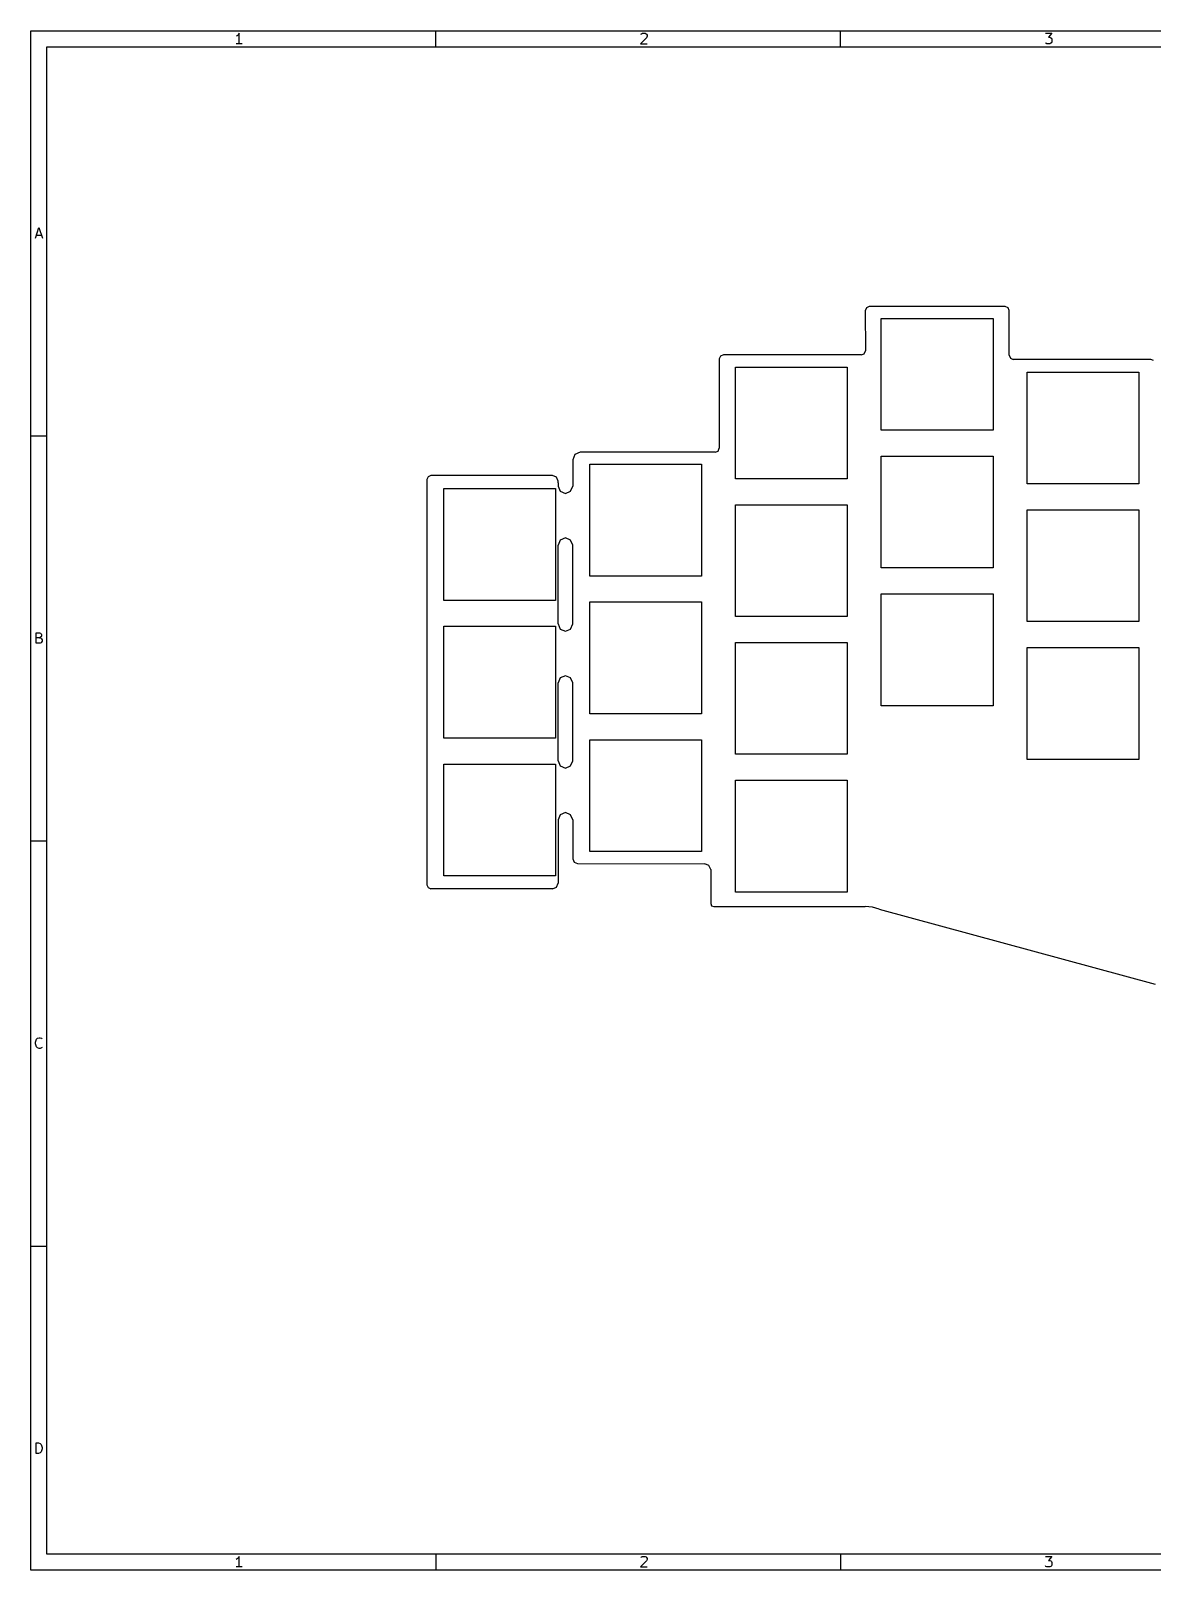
# Model space of a CAD drawing. Extents: x 10 to 287, y 10 to 200.
# Drawn here: x 10 to 148.5, y 10 to 200 of the extents above; entities that cross this region are included whole.
import ezdxf

# ---------------------------------------------------------------- set-up
doc = ezdxf.new("R2010")
doc.units = 0

msp = doc.modelspace()

# ---------------------------------------------------------------- linework, layer by layer
at = {"layer": 'Layer 1'}
for p, q in [((10, 200.007), (287.002, 200.007)), ((10, 9.9998), (10, 200.007)), ((35.5939, 199.528), (35.4701, 199.404)), ((35.7177, 199.713), (35.5939, 199.528)), ((35.7177, 198.413), (35.7177, 199.713)), ((60, 198.007), (60, 200.007)), ((85.3463, 199.59), (85.4082, 199.651)), ((85.4082, 199.651), (85.532, 199.713)), ((85.532, 199.713), (85.8415, 199.713)), ((85.8415, 199.713), (85.9654, 199.651)), ((85.9654, 199.651), (86.0273, 199.59)), ((86.0273, 199.59), (86.0892, 199.466)), ((110, 198.007), (110, 200.007)), ((135.284, 199.713), (136.089, 199.713)), ((136.089, 199.713), (135.656, 199.218)), ((12, 198.007), (285.002, 198.007)), ((12, 11.9998), (12, 198.007)), ((35.4701, 199.404), (35.3463, 199.342)), ((36.0892, 198.413), (35.3463, 198.413)), ((86.0273, 199.156), (85.2844, 198.413)), ((85.2844, 198.413), (86.0892, 198.413)), ((86.0892, 199.342), (86.0273, 199.156)), ((86.0892, 199.466), (86.0892, 199.342)), ((135.346, 198.475), (135.284, 198.537)), ((135.47, 198.413), (135.346, 198.475)), ((135.841, 198.413), (135.47, 198.413)), ((135.656, 199.218), (135.841, 199.218)), ((135.841, 199.218), (135.965, 199.156)), ((135.965, 198.475), (135.841, 198.413)), ((135.965, 199.156), (136.027, 199.094)), ((136.027, 198.537), (135.965, 198.475)), ((136.027, 199.094), (136.089, 198.971)), ((136.089, 198.661), (136.027, 198.537)), ((136.089, 198.971), (136.089, 198.661)), ((10.5667, 174.413), (11, 175.713)), ((11, 175.713), (11.4333, 174.413)), ((10.6905, 174.785), (11.3095, 174.785)), ((113.176447, 165.810553), (113.03, 165.457)), ((113.176447, 165.810553), (113.03, 165.457)), ((113.03, 165.457), (113.047, 160.5)), ((113.03, 165.457), (113.047, 160.5)), ((113.53, 165.957), (113.176447, 165.810553)), ((113.53, 165.957), (113.176447, 165.810553)), ((130.31, 165.971), (113.53, 165.957)), ((130.31, 165.971), (113.53, 165.957)), ((130.663553, 165.824553), (130.31, 165.971)), ((130.663553, 165.824553), (130.31, 165.971)), ((130.81, 165.471), (130.663553, 165.824553)), ((130.81, 165.471), (130.663553, 165.824553)), ((130.81, 159.954), (130.81, 165.471)), ((130.81, 159.954), (130.81, 165.471)), ((115.01, 164.507), (128.81, 164.507)), ((115.01, 150.707), (115.01, 164.507)), ((115.01, 164.507), (128.81, 164.507)), ((115.01, 150.707), (115.01, 164.507)), ((128.81, 164.507), (128.81, 150.707)), ((128.81, 164.507), (128.81, 150.707)), ((95.163547, 159.853553), (95.0171, 159.5)), ((95.163547, 159.853553), (95.0171, 159.5)), ((95.5171, 160), (95.163547, 159.853553)), ((95.5171, 160), (95.163547, 159.853553)), ((112.547, 160), (95.5171, 160)), ((112.547, 160), (95.5171, 160)), ((112.547, 160), (112.900553, 160.146447)), ((112.547, 160), (112.900553, 160.146447)), ((112.900553, 160.146447), (113.047, 160.5)), ((112.900553, 160.146447), (113.047, 160.5)), ((130.81, 159.954), (130.956447, 159.600447)), ((130.81, 159.954), (130.956447, 159.600447)), ((95.0171, 159.5), (95.0154, 148.486)), ((95.0171, 159.5), (95.0154, 148.486)), ((97.01, 158.507), (110.81, 158.507)), ((97.01, 144.707), (97.01, 158.507)), ((97.01, 158.507), (110.81, 158.507)), ((97.01, 144.707), (97.01, 158.507)), ((110.81, 158.507), (110.81, 144.707)), ((110.81, 158.507), (110.81, 144.707)), ((130.956447, 159.600447), (131.31, 159.454)), ((130.956447, 159.600447), (131.31, 159.454)), ((148.293, 159.438), (131.31, 159.454)), ((148.293, 159.438), (131.31, 159.454)), ((133.01, 157.887), (146.81, 157.887)), ((133.01, 144.087), (133.01, 157.887)), ((133.01, 157.887), (146.81, 157.887)), ((133.01, 144.087), (133.01, 157.887)), ((146.81, 157.887), (146.81, 144.087)), ((146.81, 157.887), (146.81, 144.087)), ((148.646553, 159.291553), (148.293, 159.438)), ((148.646553, 159.291553), (148.293, 159.438)), ((128.81, 150.707), (115.01, 150.707)), ((128.81, 150.707), (115.01, 150.707)), ((10, 150.007), (12, 150.007)), ((94.868953, 148.132447), (95.0154, 148.486)), ((94.868953, 148.132447), (95.0154, 148.486)), ((77.184377, 147.706906), (76.91, 147.045)), ((77.184377, 147.706906), (76.91, 147.045)), ((76.91, 147.045), (76.91, 143.807)), ((76.91, 147.045), (76.91, 143.807)), ((77.8464, 147.981), (77.184377, 147.706906)), ((77.8464, 147.981), (77.184377, 147.706906)), ((94.5154, 147.986), (77.8464, 147.981)), ((94.5154, 147.986), (77.8464, 147.981)), ((79.01, 146.507), (92.81, 146.507)), ((79.01, 132.707), (79.01, 146.507)), ((79.01, 146.507), (92.81, 146.507)), ((79.01, 132.707), (79.01, 146.507)), ((92.81, 146.507), (92.81, 132.707)), ((92.81, 146.507), (92.81, 132.707)), ((94.5154, 147.986), (94.868953, 148.132447)), ((94.5154, 147.986), (94.868953, 148.132447)), ((115.01, 147.507), (128.81, 147.507)), ((115.01, 133.707), (115.01, 147.507)), ((115.01, 147.507), (128.81, 147.507)), ((115.01, 133.707), (115.01, 147.507)), ((128.81, 147.507), (128.81, 133.707)), ((128.81, 147.507), (128.81, 133.707)), ((59.056447, 144.960553), (58.91, 144.607)), ((59.056447, 144.960553), (58.91, 144.607)), ((58.91, 144.607), (58.91, 94.607)), ((58.91, 144.607), (58.91, 94.607)), ((59.41, 145.107), (59.056447, 144.960553)), ((59.41, 145.107), (59.056447, 144.960553)), ((74.41, 145.107), (59.41, 145.107)), ((74.41, 145.107), (59.41, 145.107)), ((74.904975, 144.901975), (74.41, 145.107)), ((74.904975, 144.901975), (74.41, 145.107)), ((75.11, 144.407), (74.904975, 144.901975)), ((75.11, 144.407), (74.904975, 144.901975)), ((75.11, 144.207), (75.11, 144.407)), ((75.11, 144.207), (75.11, 144.407)), ((110.81, 144.707), (97.01, 144.707)), ((110.81, 144.707), (97.01, 144.707)), ((61.01, 129.707), (61.01, 143.507)), ((61.01, 143.507), (74.81, 143.507)), ((61.01, 129.707), (61.01, 143.507)), ((61.01, 143.507), (74.81, 143.507)), ((74.81, 143.507), (74.81, 129.707)), ((74.81, 143.507), (74.81, 129.707)), ((75.11, 144.207), (75.11, 143.807)), ((75.11, 144.207), (75.11, 143.807)), ((75.11, 143.807), (75.373604, 143.170604)), ((75.11, 143.807), (75.373604, 143.170604)), ((75.373604, 143.170604), (76.01, 142.907)), ((75.373604, 143.170604), (76.01, 142.907)), ((76.01, 142.907), (76.646396, 143.170604)), ((76.01, 142.907), (76.646396, 143.170604)), ((76.646396, 143.170604), (76.91, 143.807)), ((76.646396, 143.170604), (76.91, 143.807)), ((146.81, 144.087), (133.01, 144.087)), ((146.81, 144.087), (133.01, 144.087)), ((97.01, 141.507), (110.81, 141.507)), ((97.01, 127.707), (97.01, 141.507)), ((97.01, 141.507), (110.81, 141.507)), ((97.01, 127.707), (97.01, 141.507)), ((110.81, 141.507), (110.81, 127.707)), ((110.81, 141.507), (110.81, 127.707)), ((133.01, 140.887), (146.81, 140.887)), ((133.01, 127.087), (133.01, 140.887)), ((133.01, 140.887), (146.81, 140.887)), ((133.01, 127.087), (133.01, 140.887)), ((146.81, 140.887), (146.81, 127.087)), ((146.81, 140.887), (146.81, 127.087)), ((75.373604, 137.143396), (75.11, 136.507)), ((75.373604, 137.143396), (75.11, 136.507)), ((76.01, 137.407), (75.373604, 137.143396)), ((76.01, 137.407), (75.373604, 137.143396)), ((76.646396, 137.143396), (76.01, 137.407)), ((76.646396, 137.143396), (76.01, 137.407)), ((76.91, 136.507), (76.646396, 137.143396)), ((76.91, 136.507), (76.646396, 137.143396)), ((75.11, 126.807), (75.11, 136.507)), ((75.11, 126.807), (75.11, 136.507)), ((76.91, 126.807), (76.91, 136.507)), ((76.91, 126.807), (76.91, 136.507)), ((128.81, 133.707), (115.01, 133.707)), ((128.81, 133.707), (115.01, 133.707)), ((92.81, 132.707), (79.01, 132.707)), ((92.81, 132.707), (79.01, 132.707)), ((74.81, 129.707), (61.01, 129.707)), ((74.81, 129.707), (61.01, 129.707)), ((79.01, 129.507), (92.81, 129.507)), ((79.01, 115.707), (79.01, 129.507)), ((79.01, 129.507), (92.81, 129.507)), ((79.01, 115.707), (79.01, 129.507)), ((92.81, 129.507), (92.81, 115.707)), ((92.81, 129.507), (92.81, 115.707)), ((115.01, 130.507), (128.81, 130.507)), ((115.01, 116.707), (115.01, 130.507)), ((115.01, 130.507), (128.81, 130.507)), ((115.01, 116.707), (115.01, 130.507)), ((128.81, 130.507), (128.81, 116.707)), ((128.81, 130.507), (128.81, 116.707)), ((110.81, 127.707), (97.01, 127.707)), ((110.81, 127.707), (97.01, 127.707)), ((10.6595, 124.413), (10.6595, 125.713)), ((10.6595, 125.713), (11.0929, 125.713)), ((11.0929, 125.713), (11.2167, 125.651)), ((11.2167, 125.651), (11.2786, 125.59)), ((11.2786, 125.59), (11.3405, 125.466)), ((11.3405, 125.466), (11.3405, 125.342)), ((61.01, 112.707), (61.01, 126.507)), ((61.01, 126.507), (74.81, 126.507)), ((61.01, 112.707), (61.01, 126.507)), ((61.01, 126.507), (74.81, 126.507)), ((74.81, 126.507), (74.81, 112.707)), ((74.81, 126.507), (74.81, 112.707)), ((75.11, 126.807), (75.373604, 126.170604)), ((75.11, 126.807), (75.373604, 126.170604)), ((75.373604, 126.170604), (76.01, 125.907)), ((75.373604, 126.170604), (76.01, 125.907)), ((76.01, 125.907), (76.646396, 126.170604)), ((76.01, 125.907), (76.646396, 126.170604)), ((76.646396, 126.170604), (76.91, 126.807)), ((76.646396, 126.170604), (76.91, 126.807)), ((146.81, 127.087), (133.01, 127.087)), ((146.81, 127.087), (133.01, 127.087)), ((11.0929, 125.094), (10.6595, 125.094)), ((11.1548, 124.413), (10.6595, 124.413)), ((11.2167, 125.156), (11.0929, 125.094)), ((11.0929, 125.094), (11.2786, 125.032)), ((11.2786, 124.475), (11.1548, 124.413)), ((11.2786, 125.218), (11.2167, 125.156)), ((11.3405, 125.342), (11.2786, 125.218)), ((11.2786, 125.032), (11.3405, 124.971)), ((11.3405, 124.537), (11.2786, 124.475)), ((11.3405, 124.971), (11.4024, 124.847)), ((11.4024, 124.661), (11.3405, 124.537)), ((11.4024, 124.847), (11.4024, 124.661)), ((97.01, 124.507), (110.81, 124.507)), ((97.01, 110.707), (97.01, 124.507)), ((97.01, 124.507), (110.81, 124.507)), ((97.01, 110.707), (97.01, 124.507)), ((110.81, 124.507), (110.81, 110.707)), ((110.81, 124.507), (110.81, 110.707)), ((133.01, 123.882), (146.81, 123.882)), ((133.01, 110.082), (133.01, 123.882)), ((133.01, 123.882), (146.81, 123.882)), ((133.01, 110.082), (133.01, 123.882)), ((146.81, 123.882), (146.81, 110.082)), ((146.81, 123.882), (146.81, 110.082)), ((75.373604, 120.143396), (75.11, 119.507)), ((75.373604, 120.143396), (75.11, 119.507)), ((76.01, 120.407), (75.373604, 120.143396)), ((76.01, 120.407), (75.373604, 120.143396)), ((76.646396, 120.143396), (76.01, 120.407)), ((76.646396, 120.143396), (76.01, 120.407)), ((76.91, 119.507), (76.646396, 120.143396)), ((76.91, 119.507), (76.646396, 120.143396)), ((75.11, 109.907), (75.11, 119.507)), ((75.11, 109.907), (75.11, 119.507)), ((76.91, 109.907), (76.91, 119.507)), ((76.91, 109.907), (76.91, 119.507)), ((128.81, 116.707), (115.01, 116.707)), ((128.81, 116.707), (115.01, 116.707)), ((92.81, 115.707), (79.01, 115.707)), ((92.81, 115.707), (79.01, 115.707)), ((74.81, 112.707), (61.01, 112.707)), ((74.81, 112.707), (61.01, 112.707)), ((79.01, 112.507), (92.81, 112.507)), ((79.01, 98.707), (79.01, 112.507)), ((79.01, 112.507), (92.81, 112.507)), ((79.01, 98.707), (79.01, 112.507)), ((92.81, 112.507), (92.81, 98.707)), ((92.81, 112.507), (92.81, 98.707)), ((110.81, 110.707), (97.01, 110.707)), ((110.81, 110.707), (97.01, 110.707)), ((61.01, 95.707), (61.01, 109.507)), ((61.01, 109.507), (74.81, 109.507)), ((61.01, 95.707), (61.01, 109.507)), ((61.01, 109.507), (74.81, 109.507)), ((74.81, 109.507), (74.81, 95.707)), ((74.81, 109.507), (74.81, 95.707)), ((75.11, 109.907), (75.373604, 109.270604)), ((75.11, 109.907), (75.373604, 109.270604)), ((75.373604, 109.270604), (76.01, 109.007)), ((75.373604, 109.270604), (76.01, 109.007)), ((76.01, 109.007), (76.646396, 109.270604)), ((76.01, 109.007), (76.646396, 109.270604)), ((76.646396, 109.270604), (76.91, 109.907)), ((76.646396, 109.270604), (76.91, 109.907)), ((146.81, 110.082), (133.01, 110.082)), ((146.81, 110.082), (133.01, 110.082)), ((97.01, 107.507), (110.81, 107.507)), ((97.01, 93.707), (97.01, 107.507)), ((97.01, 107.507), (110.81, 107.507)), ((97.01, 93.707), (97.01, 107.507)), ((110.81, 107.507), (110.81, 93.707)), ((110.81, 107.507), (110.81, 93.707)), ((75.373604, 103.243396), (75.11, 102.607)), ((75.373604, 103.243396), (75.11, 102.607)), ((75.11, 102.607), (75.11, 94.807)), ((75.11, 102.607), (75.11, 94.807)), ((76.01, 103.507), (75.373604, 103.243396)), ((76.01, 103.507), (75.373604, 103.243396)), ((76.646396, 103.243396), (76.01, 103.507)), ((76.646396, 103.243396), (76.01, 103.507)), ((76.91, 102.607), (76.646396, 103.243396)), ((76.91, 102.607), (76.646396, 103.243396)), ((76.91, 102.607), (76.9166, 97.807)), ((76.91, 102.607), (76.9166, 97.807)), ((10, 100.007), (12, 100.007)), ((76.9166, 97.807), (77.090403, 97.387403)), ((76.9166, 97.807), (77.090403, 97.387403)), ((77.090403, 97.387403), (77.51, 97.2136)), ((77.090403, 97.387403), (77.51, 97.2136)), ((77.51, 97.2136), (93.21, 97.1711)), ((77.51, 97.2136), (93.21, 97.1711)), ((92.81, 98.707), (79.01, 98.707)), ((92.81, 98.707), (79.01, 98.707)), ((93.733302, 96.999714), (93.22, 97.1711)), ((93.733302, 96.999714), (93.22, 97.1711)), ((93.9571, 96.507), (93.733302, 96.999714)), ((93.9571, 96.507), (93.733302, 96.999714)), ((74.81, 95.707), (61.01, 95.707)), ((74.81, 95.707), (61.01, 95.707)), ((93.9571, 96.507), (93.95, 92.297)), ((93.9571, 96.507), (93.95, 92.297)), ((58.91, 94.607), (59.056447, 94.253447)), ((58.91, 94.607), (59.056447, 94.253447)), ((59.056447, 94.253447), (59.41, 94.107)), ((59.056447, 94.253447), (59.41, 94.107)), ((74.41, 94.107), (59.41, 94.107)), ((74.41, 94.107), (59.41, 94.107)), ((74.41, 94.107), (74.904975, 94.312025)), ((74.41, 94.107), (74.904975, 94.312025)), ((74.904975, 94.312025), (75.11, 94.807)), ((74.904975, 94.312025), (75.11, 94.807)), ((110.81, 93.707), (97.01, 93.707)), ((110.81, 93.707), (97.01, 93.707)), ((93.95, 92.297), (94.064228, 92.021228)), ((93.95, 92.297), (94.064228, 92.021228)), ((94.064228, 92.021228), (94.34, 91.907)), ((94.064228, 92.021228), (94.34, 91.907)), ((94.34, 91.907), (113.04, 91.917)), ((94.34, 91.907), (113.04, 91.917)), ((113.918858, 91.840012), (113.04, 91.917)), ((113.918858, 91.840012), (113.04, 91.917)), ((114.77, 91.6079), (113.918858, 91.840012)), ((114.77, 91.6079), (113.918858, 91.840012)), ((114.77, 91.6079), (148.84, 82.3169)), ((114.77, 91.6079), (148.84, 82.3169)), ((10.5976, 75.1563), (10.6595, 75.4039)), ((10.5976, 74.9705), (10.5976, 75.1563)), ((10.6595, 74.7229), (10.5976, 74.9705)), ((10.6595, 75.4039), (10.7214, 75.5277)), ((10.7214, 74.5991), (10.6595, 74.7229)), ((10.7214, 75.5277), (10.8452, 75.6515)), ((10.8452, 74.4753), (10.7214, 74.5991)), ((10.8452, 75.6515), (11.031, 75.7134)), ((11.031, 74.4134), (10.8452, 74.4753)), ((11.031, 75.7134), (11.1548, 75.7134)), ((11.1548, 74.4134), (11.031, 74.4134)), ((11.1548, 75.7134), (11.3405, 75.6515)), ((11.3405, 74.4753), (11.1548, 74.4134)), ((11.3405, 75.6515), (11.4024, 75.5896)), ((11.4024, 74.5372), (11.3405, 74.4753)), ((10, 50.007), (12, 50.007)), ((10.6595, 24.4134), (10.6595, 25.7134)), ((10.6595, 25.7134), (10.969, 25.7134)), ((10.969, 25.7134), (11.1548, 25.6515)), ((11.1548, 25.6515), (11.2786, 25.5277)), ((11.2786, 25.5277), (11.3405, 25.4039)), ((11.3405, 24.7229), (11.2786, 24.5991)), ((11.3405, 25.4039), (11.4024, 25.1563)), ((11.4024, 24.9705), (11.3405, 24.7229)), ((11.4024, 25.1563), (11.4024, 24.9705)), ((10.969, 24.4134), (10.6595, 24.4134)), ((11.1548, 24.4753), (10.969, 24.4134)), ((11.2786, 24.5991), (11.1548, 24.4753)), ((285.002, 11.9998), (12, 11.9998)), ((35.5939, 11.5205), (35.4701, 11.3967)), ((35.7177, 11.7062), (35.5939, 11.5205)), ((35.7177, 10.4062), (35.7177, 11.7062)), ((60, 11.9998), (60, 9.9998)), ((85.3463, 11.5824), (85.4082, 11.6443)), ((85.4082, 11.6443), (85.532, 11.7062)), ((85.532, 11.7062), (85.8415, 11.7062)), ((85.8415, 11.7062), (85.9654, 11.6443)), ((85.9654, 11.6443), (86.0273, 11.5824)), ((86.0273, 11.5824), (86.0892, 11.4586)), ((86.0892, 11.4586), (86.0892, 11.3348)), ((110, 11.9998), (110, 9.9998)), ((135.284, 11.7062), (136.089, 11.7062)), ((136.089, 11.7062), (135.656, 11.211)), ((287.002, 9.9998), (10, 9.9998)), ((35.4701, 11.3967), (35.3463, 11.3348)), ((36.0892, 10.4062), (35.3463, 10.4062)), ((86.0273, 11.1491), (85.2844, 10.4062)), ((85.2844, 10.4062), (86.0892, 10.4062)), ((86.0892, 11.3348), (86.0273, 11.1491)), ((135.346, 10.4681), (135.284, 10.53)), ((135.47, 10.4062), (135.346, 10.4681)), ((135.841, 10.4062), (135.47, 10.4062)), ((135.656, 11.211), (135.841, 11.211)), ((135.841, 11.211), (135.965, 11.1491)), ((135.965, 10.4681), (135.841, 10.4062)), ((135.965, 11.1491), (136.027, 11.0871)), ((136.027, 10.53), (135.965, 10.4681)), ((136.027, 11.0871), (136.089, 10.9633)), ((136.089, 10.6538), (136.027, 10.53)), ((136.089, 10.9633), (136.089, 10.6538))]:
    msp.add_line(p, q, dxfattribs=at)

doc.saveas('drawing.dxf')
